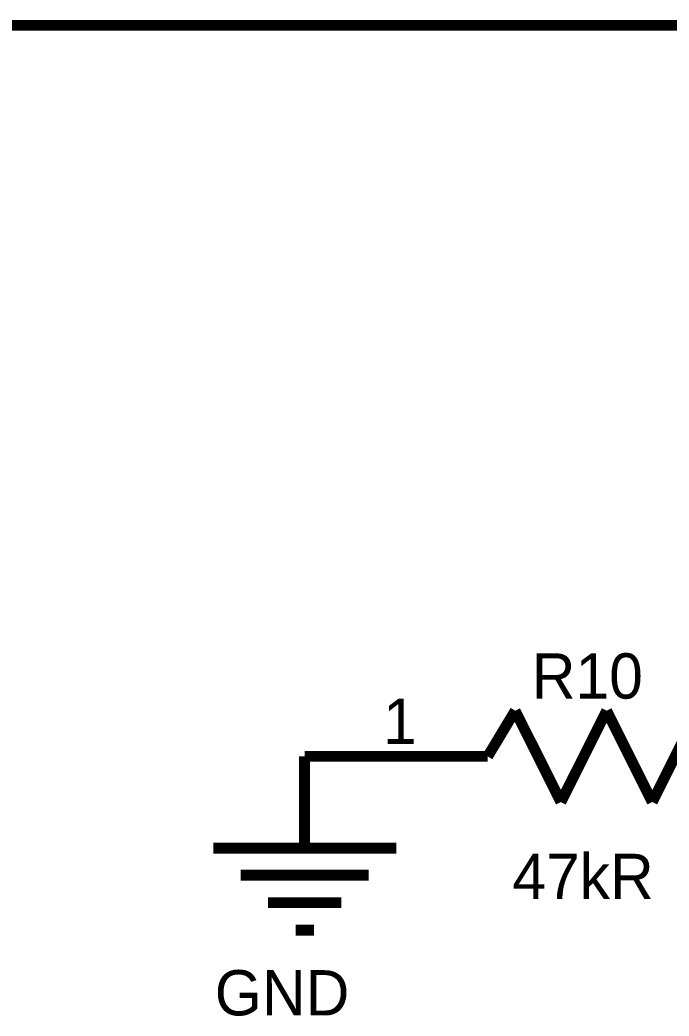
# Model space of a CAD drawing. Header units: inches. Extents: x 0 to 432, y 0 to 280.
# Drawn here: x 177.52 to 195.54, y 180.74 to 208.42 of the extents above; entities that cross this region are included whole.
import ezdxf

# ---------------------------------------------------------------- set-up
doc = ezdxf.new("R2010")
doc.units = ezdxf.units.IN
doc.layers.add('Sheet', color=255, linetype='Continuous')

msp = doc.modelspace()

# ---------------------------------------------------------------- linework, layer by layer
at = {"layer": 'Sheet'}
for points in [[(96.528, 205.474, 0.3, 0.3, 0), (96.528, 208.27, 0.3, 0.3, 0), (111.768, 208.27, 0.3, 0.3, 0), (203.209, 208.27, 0.3, 0.3, 0), (215.9, 208.27, 0.3, 0.3, 0), (312.428, 208.27, 0.3, 0.3, 0), (312.428, 199.376, 0.3, 0.3, 0)], [(190.507, 187.955, 0.3, 0.3, 0), (191.271, 189.224, 0.3, 0.3, 0)], [(191.271, 189.224, 0.3, 0.3, 0), (192.54, 186.686, 0.3, 0.3, 0)], [(192.54, 186.686, 0.3, 0.3, 0), (193.809, 189.224, 0.3, 0.3, 0)], [(193.809, 189.224, 0.3, 0.3, 0), (195.078, 186.686, 0.3, 0.3, 0)], [(195.078, 186.686, 0.3, 0.3, 0), (196.347, 189.224, 0.3, 0.3, 0)], [(185.42, 187.955, 0.3, 0.3, 0), (185.42, 185.406, 0.3, 0.3, 0)], [(190.507, 187.955, 0.3, 0.3, 0), (185.42, 187.955, 0.3, 0.3, 0)], [(190.507, 187.955, 0.3, 0.3, 0), (189.744, 187.955, 0.3, 0.3, 0)], [(182.882, 185.406, 0.3, 0.3, 0), (187.969, 185.406, 0.3, 0.3, 0)], [(183.645, 184.653, 0.3, 0.3, 0), (187.205, 184.653, 0.3, 0.3, 0)], [(184.409, 183.89, 0.3, 0.3, 0), (186.442, 183.89, 0.3, 0.3, 0)], [(185.173, 183.126, 0.3, 0.3, 0), (185.678, 183.126, 0.3, 0.3, 0)]]:
    msp.add_lwpolyline(points, format="xyseb", dxfattribs=at)

# ---------------------------------------------------------------- texts
for s, height, p in [('R10', 1.2577, (191.731, 189.561)), ('1', 1.258, (187.599, 188.303)), ('47kR', 1.2577, (191.192, 183.991)), ('GND', 1.2577, (182.927, 180.757))]:
    msp.add_text(s, height=height, dxfattribs=at).set_placement(p)

doc.saveas('drawing.dxf')
